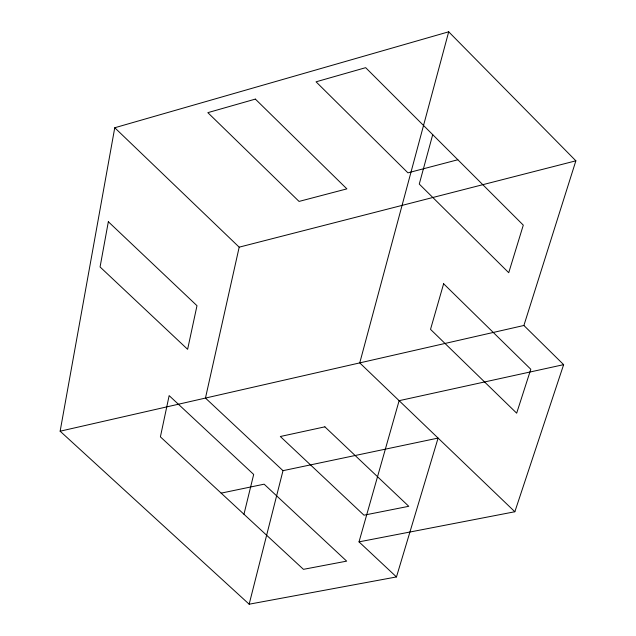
<?xml version="1.0" encoding="UTF-8"?>
<svg xmlns="http://www.w3.org/2000/svg" width="636" height="636" viewBox="0 0 636 636"><rect width="100%" height="100%" fill="white"/><g stroke="black" fill="none" stroke-linecap="round" stroke-linejoin="round"><path stroke-width="0.95" d="M60.134 431.2L114.758 127.749L448.698 31.8L575.866 160.821L523.889 325.473L60.134 431.2L249.161 604.2L396.466 576.939L438.093 438.077L282.996 470.672L205.46 398.064L239.184 247.165L114.758 127.749M243.962 514.254L253.685 474.448L169.144 395.616L160.399 436.86L303.444 569.339L346.66 561.135L264.131 484.179L221.161 493.131M249.161 604.2L282.996 470.672M448.698 31.8L359.753 362.894L514.85 511.749L563.639 364.651L523.889 325.473M432.711 134.649L419.267 184.074L508.736 272.709L523.293 225.136L365.668 67.67L316.052 81.813L407.938 172.841L457.841 159.747M396.466 576.939L359.014 541.864L399.122 400.68L563.639 364.651M239.184 247.165L575.866 160.821M359.014 541.864L514.85 511.749M108.343 221.741L100.067 266.969L187.62 349.315L196.985 305.701L108.343 221.741M443.626 283.759L430.524 329.353L516.663 413.177L530.806 369.262L443.626 283.759M255.362 99.105L207.837 112.651L299.055 201.421L346.882 188.868L255.362 99.105M324.877 426.836L280.325 436.503L363.975 515.184L408.773 506.304L324.877 426.836"/></g></svg>
